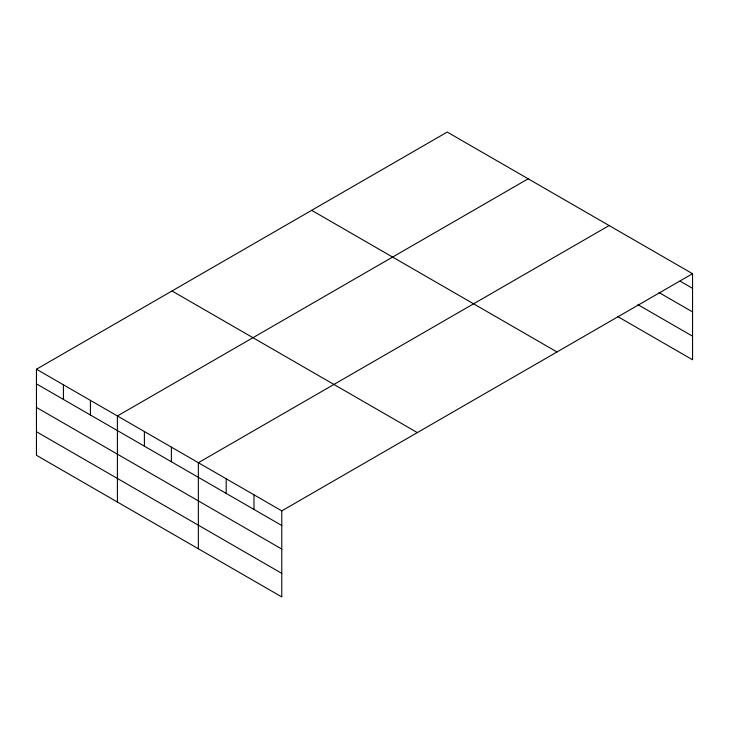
<?xml version="1.0" encoding="UTF-8"?>
<svg xmlns="http://www.w3.org/2000/svg" width="729" height="729" viewBox="0 0 729 729"><rect width="100%" height="100%" fill="white"/><g stroke="black" fill="none" stroke-linecap="round" stroke-linejoin="round"><path stroke-width="1.09" d="M617.764 316.596L692.55 359.771L692.55 273.703L447.223 132.067L36.45 369.229L36.45 455.297L281.777 596.933L281.777 510.865L36.45 369.229M528.179 178.805L117.405 415.967L117.405 502.035M609.143 225.553L198.361 462.705L198.361 548.773M281.777 510.865L692.55 273.703M680.084 281.139L692.55 288.338M658.998 292.539L692.55 311.912M637.902 304.649L692.55 336.197M311.666 210.335L556.992 351.97M172.008 290.962L417.334 432.607M36.45 383.855L281.777 525.491M36.45 407.429L281.777 549.065M36.45 431.723L281.777 573.359M253.974 494.809L253.974 509.443M226.172 478.762L226.172 493.387M171.379 447.132L171.379 461.758M144.397 431.55L144.397 446.175M90.423 400.385L90.423 415.02M63.432 384.812L63.432 399.437"/></g></svg>
